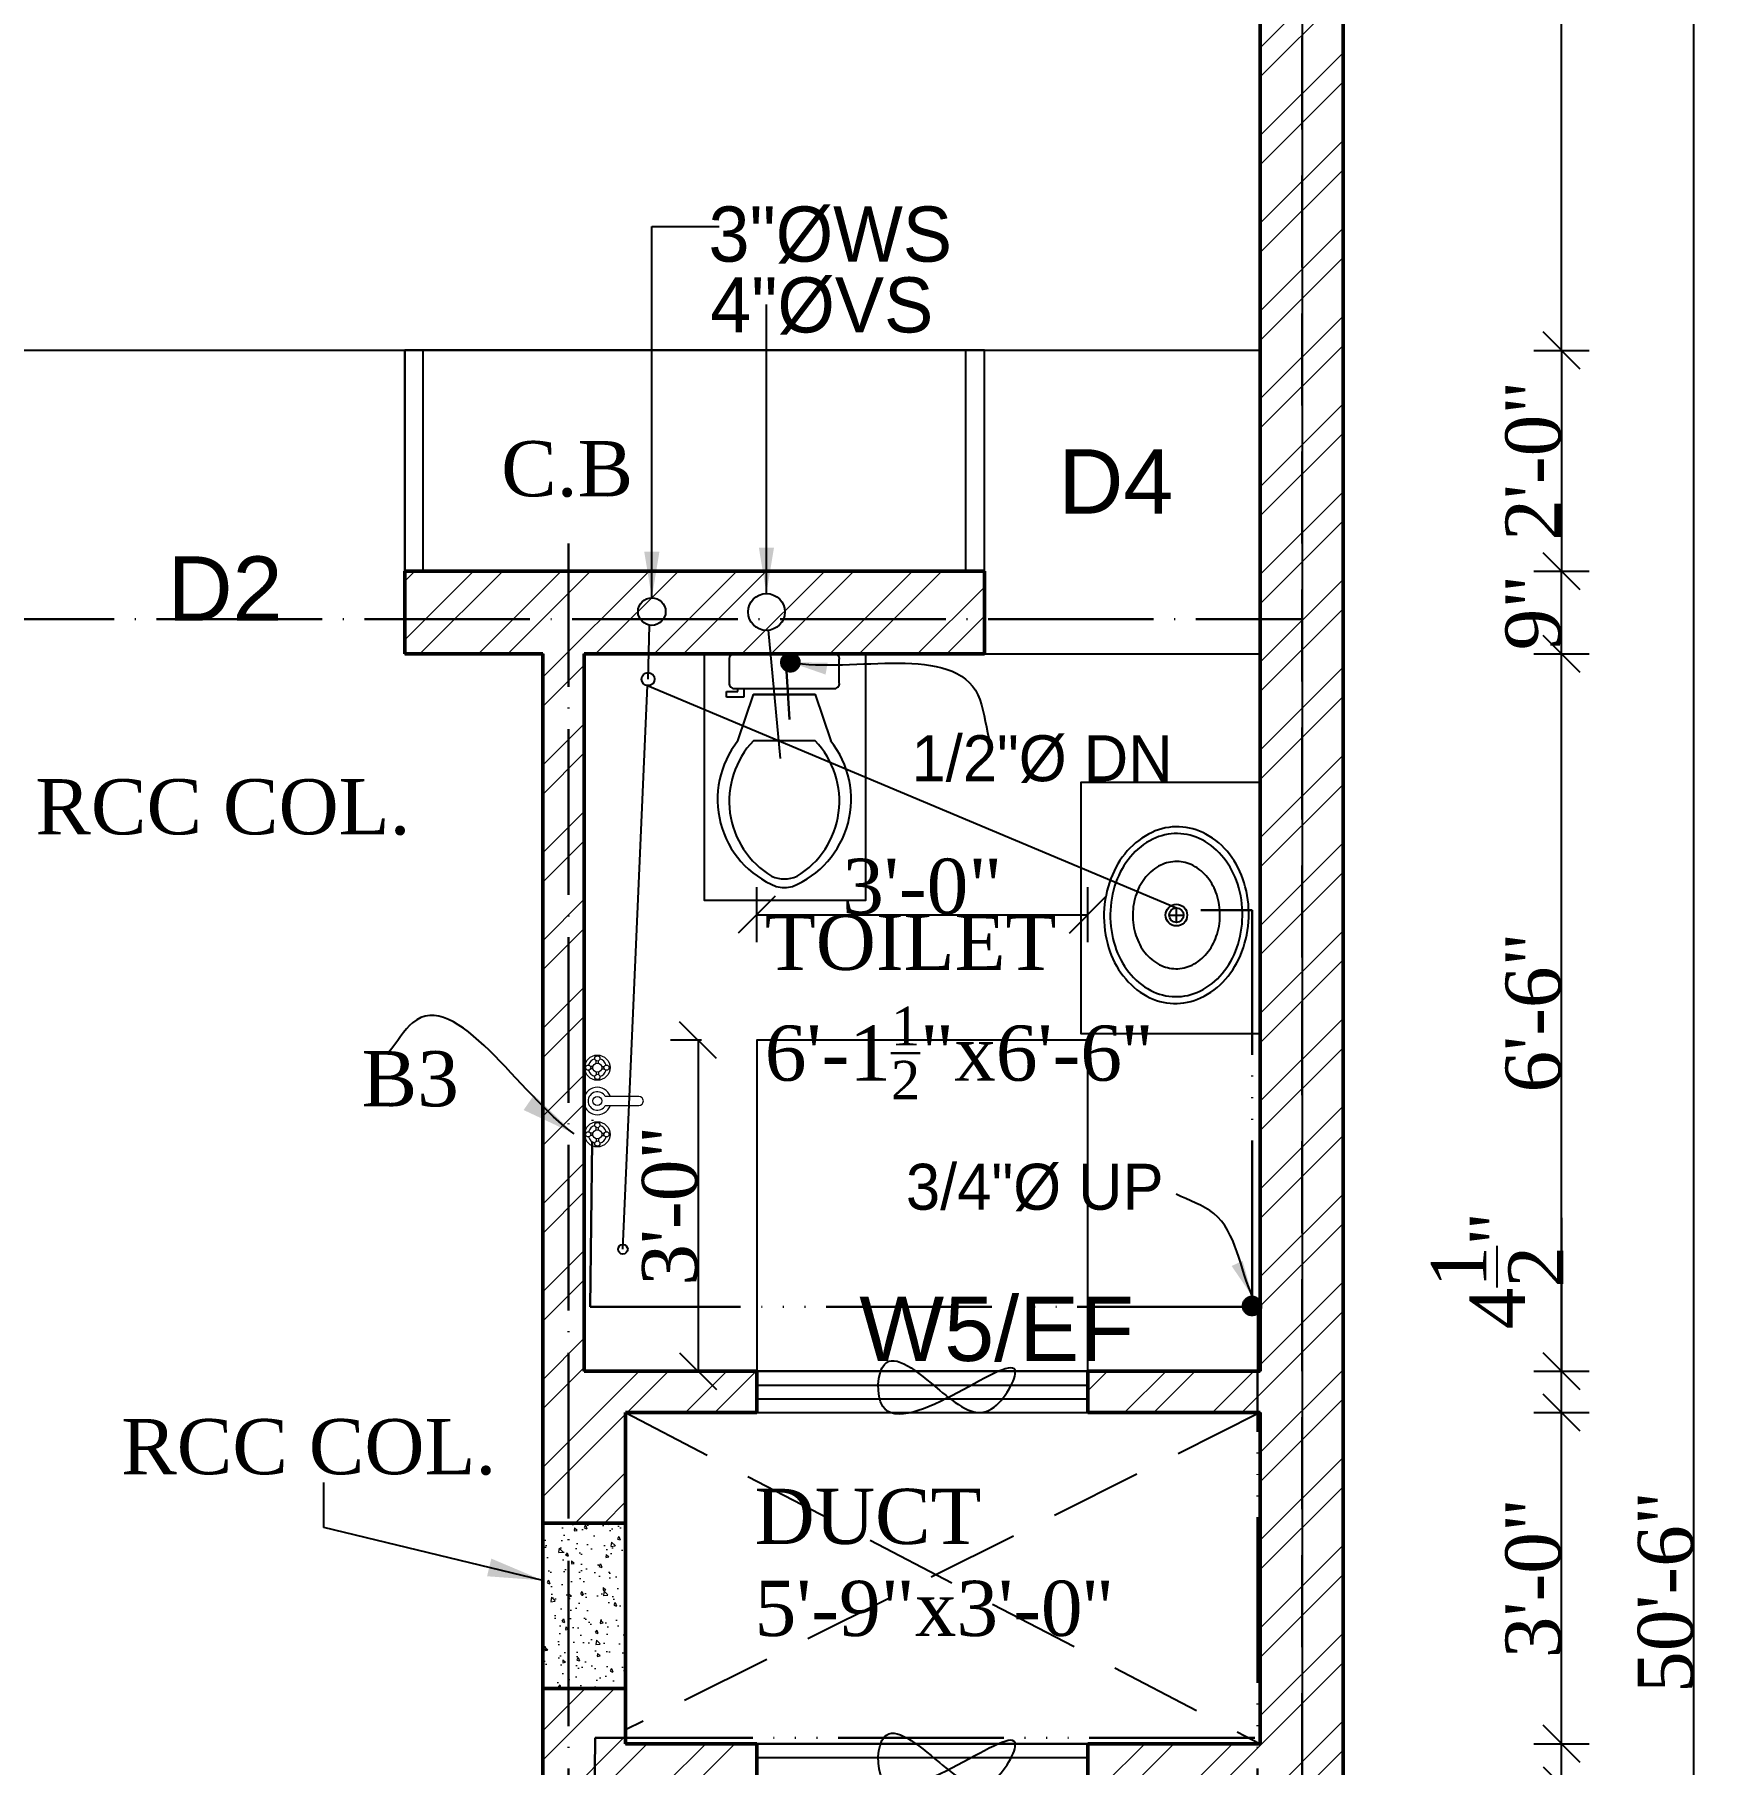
# Model space of a CAD drawing. Header units: feet. Extents: x 37458 to 42412, y -3338 to -325.
# Drawn here: x 38465.3 to 38648.7, y -907.8 to -719.8 of the extents above; entities that cross this region are included whole.
import ezdxf

# ---------------------------------------------------------------- set-up
doc = ezdxf.new("R2010")
doc.units = ezdxf.units.FT
doc.header["$MEASUREMENT"] = 0
doc.header["$PDMODE"] = 35
doc.header["$PDSIZE"] = 8
for name, pattern in [('ACAD_ISO04W100', [30, 24, -3, 0, -3]), ('ACAD_ISO06W100', [36, 24, -3, 0, -3, 0, -3, 0, -3]), ('DASHED2', [0.375, 0.25, -0.125])]:
    doc.linetypes.add(name, pattern=pattern)
doc.layers.get('0').update_dxf_attribs({"color": 34, "lineweight": 25})
doc.layers.get('Defpoints').update_dxf_attribs({"color": 52})
for name, color, linetype, lineweight in [('BEAM', 6, 'ACAD_ISO04W100', 30), ('col', 13, 'Continuous', 50), ('col tex', 13, 'Continuous', 25), ('COL.', 44, 'Continuous', 50), ('dim', 161, 'Continuous', 25), ('dimensiom', 35, 'Continuous', 25), ('FITTINGS', 150, 'Continuous', 20), ('fresh water', 171, 'ACAD_ISO06W100', 30), ('HATCH', 254, 'Continuous', 13), ('joinery', 161, 'Continuous', 25), ('PROJECTION', 21, 'DASHED2', 25), ('Sewer', 30, 'Continuous', 25), ('TEXT', 7, 'Continuous', 30), ('wall', 1, 'Continuous', 50)]:
    doc.layers.add(name, color=color, linetype=linetype, lineweight=lineweight)
for name, color, linetype, plot in [('BLK_1_FLR_1_BLT_UP_AREA', 25, 'Continuous', False), ('BLK_1_FLR_1_REGULAR_ROOM_2', 1, 'Continuous', False), ('BLK_1_FLR_1_WASH', 7, 'Continuous', False), ('BLK_1_FLR_1_WATER_CLOSET', 1, 'Continuous', False), ('BLK_1_FLR_1_WC_BATH', 4, 'Continuous', False)]:
    doc.layers.add(name, color=color, linetype=linetype, plot=plot)
for name, color, linetype in [('BLK_1_FLR_1_CARPET_AREA', 25, 'Continuous'), ('BLK_1_FLR_1_LIGHT_VENTILATION', 7, 'Continuous'), ('BLK_1_FLR_1_VENTILATION_SHAFT', 7, 'Continuous'), ('WOOD', 32, 'Continuous')]:
    doc.layers.add(name, color=color, linetype=linetype)
doc.styles.add("4''", font='romai___.ttf', dxfattribs={"height": 7})
doc.styles.get("Standard").update_dxf_attribs({"font": 'times.ttf', "height": 6})
doc.dimstyles.new('arrow', dxfattribs={"dimtxt": 6, "dimasz": 4, "dimexe": 3, "dimexo": 6, "dimgap": 0, "dimtad": 1, "dimzin": 3, "dimdsep": 46, "dimlunit": 4, "dimtxsty": 'Standard', "dimblk": 'OBLIQUE', "dimcen": 12, "dimclrd": 7, "dimclre": 256, "dimclrt": 7, "dimadec": 0, "dimazin": 0, "dimtfac": 1, "dimtofl": 0, "dimtmove": 0, "dimatfit": 3, "dimfxl": 3, "dimfxlon": 1, "dimtolj": 1, "dimtzin": 0, "dimlwd": -1, "dimlwe": -1, "dimarcsym": 0})
doc.dimstyles.new('DIM PLAN', dxfattribs={"dimtxt": 6, "dimasz": 2, "dimexe": 3, "dimexo": 15, "dimgap": 0, "dimtad": 0, "dimzin": 3, "dimdsep": 46, "dimlunit": 4, "dimtxsty": 'Standard', "dimcen": 12, "dimclrd": 256, "dimclre": 256, "dimclrt": 256, "dimadec": 0, "dimazin": 0, "dimtfac": 1, "dimtofl": 0, "dimtmove": 0, "dimatfit": 3, "dimfxl": 3, "dimfxlon": 1, "dimtolj": 1, "dimtzin": 0, "dimlwd": -1, "dimlwe": -1, "dimarcsym": 0})

# ---------------------------------------------------------------- blocks, each defined once
blk = doc.blocks.new('_Oblique')
at = {"layer": 'dimensiom', "color": 0, "lineweight": -2}
blk.add_line((-0.5, -0.5), (0.5, 0.5), dxfattribs=at)
blk = doc.blocks.new('*D113')
at = {"layer": 'Defpoints', "color": 0, "ltscale": 0.75, "transparency": 16777216}
for p in [(38598.55, -905.58), (38631.29, -905.58), (38598.55, -910.08)]:
    blk.add_point(p, dxfattribs=at)
at = {"layer": 'dimensiom', "ltscale": 0.75, "transparency": 16777216}
for p, q in [((38628.29, -905.58), (38634.29, -905.58)), ((38628.29, -910.08), (38634.29, -910.08))]:
    blk.add_line(p, q, dxfattribs=at)
at = {"layer": 'dimensiom', "color": 7, "ltscale": 0.75, "transparency": 16777216}
blk.add_line((38631.29, -910.08), (38631.29, -905.58), dxfattribs=at)
at = {"layer": 'dimensiom', "color": 7, "ltscale": 0.75, "transparency": 16777216, "xscale": 4, "yscale": 4, "zscale": 4}
for p, rotation in [((38631.29, -905.58), 90), ((38631.29, -910.08), 270)]:
    blk.add_blockref('_Oblique', p, dxfattribs=dict(at, rotation=rotation))
at = {"layer": 'dimensiom', "color": 7, "ltscale": 0.75, "transparency": 16777216, "insert": (38624.31, -915.28), "char_height": 6, "attachment_point": 5, "rotation": 90}
blk.add_mtext('\\A1;4{\\H1x;\\S1/2;}"', dxfattribs=at)
blk = doc.blocks.new('*D114')
at = {"layer": 'Defpoints', "color": 0, "ltscale": 0.75, "transparency": 16777216}
for p in [(38598.55, -595.09), (38631.29, -595.09), (38571.16, -754.09)]:
    blk.add_point(p, dxfattribs=at)
at = {"layer": 'WOOD', "ltscale": 0.75, "transparency": 16777216}
for p, q in [((38628.29, -595.09), (38634.29, -595.09)), ((38628.29, -754.09), (38634.29, -754.09))]:
    blk.add_line(p, q, dxfattribs=at)
at = {"layer": 'WOOD', "color": 7, "ltscale": 0.75, "transparency": 16777216}
blk.add_line((38631.29, -754.09), (38631.29, -595.09), dxfattribs=at)
at = {"layer": 'WOOD', "color": 7, "ltscale": 0.75, "transparency": 16777216, "xscale": 4, "yscale": 4, "zscale": 4}
for p, rotation in [((38631.29, -595.09), 90), ((38631.29, -754.09), 270)]:
    blk.add_blockref('_Oblique', p, dxfattribs=dict(at, rotation=rotation))
at = {"layer": 'WOOD', "color": 7, "ltscale": 0.75, "transparency": 16777216, "insert": (38628.24, -674.59), "char_height": 6, "attachment_point": 5, "rotation": 90}
blk.add_mtext('\\A1;13\'-3"', dxfattribs=at)
blk = doc.blocks.new('*D117')
at = {"layer": 'Defpoints', "color": 0, "ltscale": 0.75, "transparency": 16777216}
for p in [(38598.55, -586.09), (38645.68, -586.09), (38598.55, -1192.09)]:
    blk.add_point(p, dxfattribs=at)
at = {"layer": 'dimensiom', "ltscale": 0.75, "transparency": 16777216}
for p, q in [((38642.68, -586.09), (38648.68, -586.09)), ((38642.68, -1192.09), (38648.68, -1192.09))]:
    blk.add_line(p, q, dxfattribs=at)
at = {"layer": 'dimensiom', "color": 7, "ltscale": 0.75, "transparency": 16777216}
blk.add_line((38645.68, -1192.09), (38645.68, -586.09), dxfattribs=at)
at = {"layer": 'dimensiom', "color": 7, "ltscale": 0.75, "transparency": 16777216, "xscale": 4, "yscale": 4, "zscale": 4}
for p, rotation in [((38645.68, -586.09), 90), ((38645.68, -1192.09), 270)]:
    blk.add_blockref('_Oblique', p, dxfattribs=dict(at, rotation=rotation))
at = {"layer": 'dimensiom', "color": 7, "ltscale": 0.75, "transparency": 16777216, "insert": (38642.63, -889.09), "char_height": 6, "attachment_point": 5, "rotation": 90}
blk.add_mtext('\\A1;50\'-6"', dxfattribs=at)
blk = doc.blocks.new('*D124')
at = {"layer": 'Defpoints', "color": 0, "ltscale": 0.75, "transparency": 16777216}
for p in [(38598.55, -869.58), (38631.29, -869.58), (38598.55, -905.58)]:
    blk.add_point(p, dxfattribs=at)
at = {"layer": 'dimensiom', "ltscale": 0.75, "transparency": 16777216}
for p, q in [((38628.29, -869.58), (38634.29, -869.58)), ((38628.29, -905.58), (38634.29, -905.58))]:
    blk.add_line(p, q, dxfattribs=at)
at = {"layer": 'dimensiom', "color": 7, "ltscale": 0.75, "transparency": 16777216}
blk.add_line((38631.29, -905.58), (38631.29, -869.58), dxfattribs=at)
at = {"layer": 'dimensiom', "color": 7, "ltscale": 0.75, "transparency": 16777216, "xscale": 4, "yscale": 4, "zscale": 4}
for p, rotation in [((38631.29, -869.58), 90), ((38631.29, -905.58), 270)]:
    blk.add_blockref('_Oblique', p, dxfattribs=dict(at, rotation=rotation))
at = {"layer": 'dimensiom', "color": 7, "ltscale": 0.75, "transparency": 16777216, "insert": (38628.24, -887.58), "char_height": 6, "attachment_point": 5, "rotation": 90}
blk.add_mtext('\\A1;3\'-0"', dxfattribs=at)
blk = doc.blocks.new('*D125')
at = {"layer": 'Defpoints', "color": 0, "ltscale": 0.75, "transparency": 16777216}
for p in [(38597.32, -865.08), (38631.29, -865.08), (38598.55, -869.58)]:
    blk.add_point(p, dxfattribs=at)
at = {"layer": 'dimensiom', "color": 7, "ltscale": 0.75, "transparency": 16777216}
for p in [(38631.29, -848.39), (38631.29, -869.58)]:
    blk.add_line(p, (38631.29, -865.08), dxfattribs=at)
at = {"layer": 'dimensiom', "ltscale": 0.75, "transparency": 16777216}
for p, q in [((38628.29, -865.08), (38634.29, -865.08)), ((38628.29, -869.58), (38634.29, -869.58))]:
    blk.add_line(p, q, dxfattribs=at)
at = {"layer": 'dimensiom', "color": 7, "ltscale": 0.75, "transparency": 16777216, "xscale": 4, "yscale": 4, "zscale": 4}
for p, rotation in [((38631.29, -865.08), 90), ((38631.29, -869.58), 270)]:
    blk.add_blockref('_Oblique', p, dxfattribs=dict(at, rotation=rotation))
at = {"layer": 'dimensiom', "color": 7, "ltscale": 0.75, "transparency": 16777216, "insert": (38624.31, -854.14), "char_height": 6, "attachment_point": 5, "rotation": 90}
blk.add_mtext('\\A1;4{\\H1x;\\S1/2;}"', dxfattribs=at)
blk = doc.blocks.new('*D126')
at = {"layer": 'Defpoints', "color": 0, "ltscale": 0.75, "transparency": 16777216}
for p in [(38568.55, -787.09), (38631.29, -787.09), (38597.32, -865.08)]:
    blk.add_point(p, dxfattribs=at)
at = {"layer": 'dimensiom', "ltscale": 0.75, "transparency": 16777216}
for p, q in [((38628.29, -787.09), (38634.29, -787.09)), ((38628.29, -865.08), (38634.29, -865.08))]:
    blk.add_line(p, q, dxfattribs=at)
at = {"layer": 'dimensiom', "color": 7, "ltscale": 0.75, "transparency": 16777216}
blk.add_line((38631.29, -865.08), (38631.29, -787.09), dxfattribs=at)
at = {"layer": 'dimensiom', "color": 7, "ltscale": 0.75, "transparency": 16777216, "xscale": 4, "yscale": 4, "zscale": 4}
for p, rotation in [((38631.29, -787.09), 90), ((38631.29, -865.08), 270)]:
    blk.add_blockref('_Oblique', p, dxfattribs=dict(at, rotation=rotation))
at = {"layer": 'dimensiom', "color": 7, "ltscale": 0.75, "transparency": 16777216, "insert": (38628.24, -826.08), "char_height": 6, "attachment_point": 5, "rotation": 90}
blk.add_mtext('\\A1;6\'-6"', dxfattribs=at)
blk = doc.blocks.new('*D127')
at = {"layer": 'Defpoints', "color": 0, "ltscale": 0.75, "transparency": 16777216}
for p in [(38568.55, -778.09), (38631.29, -778.09), (38568.55, -787.09)]:
    blk.add_point(p, dxfattribs=at)
at = {"layer": 'dimensiom', "ltscale": 0.75, "transparency": 16777216}
for p, q in [((38628.29, -778.09), (38634.29, -778.09)), ((38628.29, -787.09), (38634.29, -787.09))]:
    blk.add_line(p, q, dxfattribs=at)
at = {"layer": 'dimensiom', "color": 7, "ltscale": 0.75, "transparency": 16777216}
blk.add_line((38631.29, -787.09), (38631.29, -778.09), dxfattribs=at)
at = {"layer": 'dimensiom', "color": 7, "ltscale": 0.75, "transparency": 16777216, "xscale": 4, "yscale": 4, "zscale": 4}
for p, rotation in [((38631.29, -778.09), 90), ((38631.29, -787.09), 270)]:
    blk.add_blockref('_Oblique', p, dxfattribs=dict(at, rotation=rotation))
at = {"layer": 'dimensiom', "color": 7, "ltscale": 0.75, "transparency": 16777216, "insert": (38628.23, -782.59), "char_height": 6, "attachment_point": 5, "rotation": 90}
blk.add_mtext('\\A1;9"', dxfattribs=at)
blk = doc.blocks.new('C1')
at = {"layer": 'HATCH', "ltscale": 0.75}
h = blk.add_hatch(dxfattribs=at)
h.set_pattern_fill('AR-CONC,_O', color=256, scale=0.5)
h.set_pattern_definition([(50, (0, 0), (3.5863009, -0.31376067), [0.375, -4.125]), (355, (0, 0), (-0.69375667, 3.76096067), [0.3, -3.3]), (100.4514, (0.299, -0.026), (2.8925469, 3.4471977), [0.31870095, -3.50571056]), (46.1842, (0, 1), (5.33620524, -0.8275951), [0.5625, -6.1875]), (96.6356, (0.4447, 0.931), (4.6733135, 4.87058935), [0.4780514, -5.258565]), (351.1842, (0, 1), (4.6733097, 4.870593), [0.45, -4.95]), (21, (0.5, 0.75), (2.98453526, -2.01309445), [0.375, -4.125]), (326, (0.5, 0.75), (1.21657666, 3.62575023), [0.3, -3.3]), (71.4514, (0.7487, 0.5822), (4.20111314, 1.6126525), [0.31870095, -3.50571056]), (37.5, (0, 0), (0.060799277, 1.66446927), [0, -3.26, 0, -3.35, 0, -3.3125]), (7.5, (0, 0), (1.31534769, 1.97205856), [0, -1.91, 0, -3.185, 0, -1.2625]), (327.5, (-1.115, 0), (2.66911218, -0.11277436), [0, -1.25, 0, -3.9, 0, -5.175]), (317.5, (-1.615, 0), (2.91593085, 0.50052491), [0, -1.625, 0, -2.59, 0, -3.675])])
h.paths.add_polyline_path([(33015.65, -785.19), (33033.65, -785.19), (33033.65, -776.19), (33015.65, -776.19)])
at = {"layer": 'COL.', "ltscale": 0.75}
blk.add_lwpolyline([(33015.65, -785.19), (33033.65, -785.19), (33033.65, -776.19), (33015.65, -776.19)], close=True, dxfattribs=at)
blk = doc.blocks.new('A$C6097086A')
at = {"layer": 'Sewer'}
for p, q in [((-3.36, 9.45), (3.36, 9.45)), ((4.41, 4.72), (6.3, 4.72)), ((4.41, 3.78), (4.41, 4.72)), ((6.3, 4.09), (5.04, 4.09)), ((5.04, 4.09), (5.04, 3.78)), ((6.3, 4.72), (6.3, 4.09)), ((-5.98, 3.15), (-5.98, 0.63))]:
    blk.add_line(p, q, dxfattribs=at)
for points in [[(5.04, 9.45), (3.36, 4.41), (-3.36, 4.41), (-5.04, 9.45)], [(5.35, 3.78), (-5.35, 3.78)], [(-3.36, 4.41), (3.36, 4.41)], [(5.98, 0.63), (5.98, 3.15)], [(-5.35, 0), (5.35, 0)]]:
    blk.add_lwpolyline(points, dxfattribs=at)
for centre, radius, start, end in [((2.96, 15.82), 10.22, 112.0284, 218.5307), ((0, 21.11), 3.36, 65.7318, 114.2682), ((0, 22.05), 3.36, 74.8605, 105.1395), ((-2.96, 15.82), 10.22, 321.4691, 67.9714), ((3.53, 16.02), 9.52, 121.053, 223.6321), ((-3.53, 16.02), 9.52, 316.3677, 58.9468), ((-5.43, 3.23), 0.557, 81.8699, 188.1301), ((5.43, 3.23), 0.557, 351.8699, 98.1301), ((-5.43, 0.55), 0.557, 171.8699, 278.1301), ((5.43, 0.55), 0.557, 261.8699, 8.1301)]:
    blk.add_arc(centre, radius, start, end, dxfattribs=at)
blk = doc.blocks.new('Faucet - Bathroom top')
for p, q in [((-4.107, 0.125), (-4.375, 0.125)), ((-3.75, 0.4788), (-3.75, 0.75)), ((-3.5, 0.482), (-3.5, 0.75)), ((-3.1461, 0.125), (-2.875, 0.125)), ((3.143, 0.125), (2.875, 0.125)), ((3.5, 0.4788), (3.5, 0.75)), ((3.75, 0.482), (3.75, 0.75)), ((4.1039, 0.125), (4.375, 0.125)), ((-4.1039, -0.125), (-4.375, -0.125)), ((-3.75, -0.4821), (-3.75, -0.75)), ((-3.5, -0.4789), (-3.5, -0.75)), ((-3.143, -0.125), (-2.875, -0.125)), ((-0.5, -0.8639), (-0.5, -4.5)), ((0.5, -4.5), (0.5, -0.8631)), ((3.1461, -0.125), (2.875, -0.125)), ((3.5, -0.4821), (3.5, -0.75)), ((3.75, -0.4789), (3.75, -0.75)), ((4.107, -0.125), (4.375, -0.125))]:
    blk.add_line(p, q)
for centre, radius in [((-3.625, 0), 1.375), ((-4.625, 0), 0.2795), ((-3.625, 0), 0.5), ((-3.625, 1), 0.2795), ((-2.625, 0), 0.2795), ((0, 0), 0.5), ((3.625, 0), 1.375), ((2.625, 0), 0.2795), ((3.625, 0), 0.5), ((3.625, 1), 0.2795), ((4.625, 0), 0.2795), ((-3.625, -1), 0.2795), ((3.625, -1), 0.2795)]:
    blk.add_circle(centre, radius)
for centre, radius, start, end in [((-3.625, 0), 1, 105.2407, 164.2093), ((-3.625, 0), 1, 16.44125, 74.07887), ((0, 0), 1.5, 289.6514, 250.3603), ((0, 0), 1, 300.3431, 239.7554), ((3.625, 0), 1, 106.12, 164.0884), ((3.625, 0), 1, 16.23422, 73.90469), ((-3.625, 0), 1, 196.2342, 253.9047), ((-3.625, 0), 1, 286.12, 344.0884), ((3.625, 0), 1, 196.4413, 254.0789), ((3.625, 0), 1, 285.2407, 344.2093), ((0, -4.5), 0.5, 180, 0)]:
    blk.add_arc(centre, radius, start, end)
blk = doc.blocks.new('Sink - Oval top')
at = {"layer": 'Sewer'}
for p, q in [((-1, 0), (1, 0)), ((0, 1), (0, -1))]:
    blk.add_line(p, q, dxfattribs=at)
at = {"layer": 'Sewer', "linetype": 'Continuous'}
for points in [[(-12.23, 0.39, 0.117634), (-11.46, -3.36, 0.104469), (-8.88, -6.8, 0.090016), (-5.08, -9.07, 0.08192), (-0.32, -10.02, 0.08192), (4.49, -9.38, 0.090016), (8.42, -7.36, 0.104469), (11.22, -4.09, 0.117634), (12.23, -0.39, 0.117634), (11.46, 3.36, 0.104469), (8.88, 6.8, 0.090016), (5.08, 9.07, 0.08192), (0.32, 10.02, 0.08192), (-4.49, 9.38, 0.090016), (-8.42, 7.36, 0.104469), (-11.22, 4.09, 0.117634)], [(-11.29, 0.16, 0.118622), (-10.52, -3.25, 0.104678), (-8.07, -6.36, 0.089562), (-4.54, -8.37, 0.081185), (-0.13, -9.15, 0.081185), (4.3, -8.49, 0.089562), (7.89, -6.58, 0.104678), (10.42, -3.55, 0.118622), (11.29, -0.16, 0.118622), (10.52, 3.25, 0.104678), (8.07, 6.36, 0.089562), (4.54, 8.37, 0.081185), (0.13, 9.15, 0.081185), (-4.3, 8.49, 0.089562), (-7.89, 6.58, 0.104678), (-10.42, 3.55, 0.118622)], [(-7.42, 0.08, 0.118283), (-6.91, -2.17, 0.104607), (-5.29, -4.21, 0.089718), (-2.97, -5.53, 0.081436), (-0.07, -6.04, 0.081436), (2.84, -5.59, 0.089718), (5.2, -4.33, 0.104607), (6.86, -2.32, 0.118283), (7.42, -0.08, 0.118283), (6.91, 2.17, 0.104607), (5.29, 4.21, 0.089718), (2.97, 5.53, 0.081436), (0.07, 6.04, 0.081436), (-2.84, 5.59, 0.089718), (-5.2, 4.33, 0.104607), (-6.86, 2.32, 0.118283)]]:
    blk.add_lwpolyline(points, format="xyb", close=True, dxfattribs=at)
at = {"layer": 'Sewer'}
for radius in [1.5, 1]:
    blk.add_circle((0, 0), radius, dxfattribs=at)
blk = doc.blocks.new('*D220')
at = {"layer": 'Defpoints', "color": 0, "ltscale": 0.75, "transparency": 16777216}
for p in [(38571.16, -754.09), (38568.55, -778.09), (38631.29, -778.09)]:
    blk.add_point(p, dxfattribs=at)
at = {"layer": 'dimensiom', "ltscale": 0.75, "transparency": 16777216}
for p, q in [((38628.29, -754.09), (38634.29, -754.09)), ((38628.29, -778.09), (38634.29, -778.09))]:
    blk.add_line(p, q, dxfattribs=at)
at = {"layer": 'dimensiom', "color": 7, "ltscale": 0.75, "transparency": 16777216}
blk.add_line((38631.29, -754.09), (38631.29, -778.09), dxfattribs=at)
at = {"layer": 'dimensiom', "color": 7, "ltscale": 0.75, "transparency": 16777216, "xscale": 4, "yscale": 4, "zscale": 4}
for p, rotation in [((38631.29, -754.09), 90), ((38631.29, -778.09), 270)]:
    blk.add_blockref('_Oblique', p, dxfattribs=dict(at, rotation=rotation))
at = {"layer": 'dimensiom', "color": 7, "ltscale": 0.75, "transparency": 16777216, "insert": (38628.24, -766.09), "char_height": 6, "attachment_point": 5, "rotation": 90}
blk.add_mtext('\\A1;2\'-0"', dxfattribs=at)
blk = doc.blocks.new('*D340')
at = {"layer": 'BLK_1_FLR_1_LIGHT_VENTILATION', "ltscale": 0.75, "transparency": 16777216}
for p, q in [((38537.8, -829.08), (38534.42, -829.08)), ((38537.8, -865.08), (38534.42, -865.08))]:
    blk.add_line(p, q, dxfattribs=at)
at = {"layer": 'BLK_1_FLR_1_LIGHT_VENTILATION', "color": 7, "ltscale": 0.75, "transparency": 16777216}
blk.add_line((38537.42, -829.08), (38537.42, -865.08), dxfattribs=at)
at = {"layer": 'Defpoints', "color": 0, "ltscale": 0.75, "transparency": 16777216}
for p in [(38543.8, -829.08), (38537.42, -865.08), (38543.8, -865.08)]:
    blk.add_point(p, dxfattribs=at)
at = {"layer": 'BLK_1_FLR_1_LIGHT_VENTILATION', "color": 7, "ltscale": 0.75, "transparency": 16777216, "xscale": 4, "yscale": 4, "zscale": 4}
for p, rotation in [((38537.42, -829.08), 90), ((38537.42, -865.08), 270)]:
    blk.add_blockref('_Oblique', p, dxfattribs=dict(at, rotation=rotation))
at = {"layer": 'BLK_1_FLR_1_LIGHT_VENTILATION', "color": 7, "ltscale": 0.75, "transparency": 16777216, "insert": (38534.37, -847.08), "char_height": 6, "attachment_point": 5, "rotation": 90}
blk.add_mtext('\\A1;3\'-0"', dxfattribs=at)
blk = doc.blocks.new('*D341')
at = {"layer": 'BLK_1_FLR_1_LIGHT_VENTILATION', "ltscale": 0.75, "transparency": 16777216}
for p, q in [((38543.8, -818.45), (38543.8, -812.45)), ((38579.8, -818.45), (38579.8, -812.45))]:
    blk.add_line(p, q, dxfattribs=at)
at = {"layer": 'BLK_1_FLR_1_LIGHT_VENTILATION', "color": 7, "ltscale": 0.75, "transparency": 16777216}
blk.add_line((38543.8, -815.45), (38579.8, -815.45), dxfattribs=at)
at = {"layer": 'Defpoints', "color": 0, "ltscale": 0.75, "transparency": 16777216}
for p in [(38579.8, -815.45), (38579.8, -840.72), (38543.8, -843.61)]:
    blk.add_point(p, dxfattribs=at)
at = {"layer": 'BLK_1_FLR_1_LIGHT_VENTILATION', "color": 7, "ltscale": 0.75, "transparency": 16777216, "xscale": 4, "yscale": 4, "zscale": 4, "rotation": 180}
blk.add_blockref('_Oblique', (38543.8, -815.45), dxfattribs=at)
at = {"layer": 'BLK_1_FLR_1_LIGHT_VENTILATION', "color": 7, "ltscale": 0.75, "transparency": 16777216, "xscale": 4, "yscale": 4, "zscale": 4}
blk.add_blockref('_Oblique', (38579.8, -815.45), dxfattribs=at)
at = {"layer": 'BLK_1_FLR_1_LIGHT_VENTILATION', "color": 7, "ltscale": 0.75, "transparency": 16777216, "insert": (38561.8, -812.4), "char_height": 6, "attachment_point": 5}
blk.add_mtext('\\A1;3\'-0"', dxfattribs=at)

msp = doc.modelspace()

# ---------------------------------------------------------------- hatches: boundary and pattern name
at = {"layer": 'fresh water', "ltscale": 0.5}
h = msp.add_hatch(dxfattribs=at)
h.set_pattern_fill('ANSI31', color=256, style=0)
h.set_pattern_definition([(45, (-22252.54168, -11000.5059), (-0.08838834765, 0.08838834765), [])])
h.paths.add_polyline_path([(38548.4583, -788.0059, 1), (38546.4583, -788.0059, 1)])
h = msp.add_hatch(dxfattribs=at)
h.set_pattern_fill('ANSI31', color=256, style=0)
h.set_pattern_definition([(45, (-22202.35147, -11070.48766), (-0.08838834765, 0.08838834765), [])])
h.paths.add_polyline_path([(38598.6485, -857.9877, 1), (38596.6485, -857.9877, 1)])
at = {"layer": 'HATCH', "ltscale": 0.75}
h = msp.add_hatch(dxfattribs=at)
h.set_pattern_fill('ANSI32', color=256, scale=18, style=0)
h.paths.add_polyline_path([(38139.5494, -787.0861), (38199.5494, -787.0861), (38231.1377, -787.0861), (38259.5494, -815.4977), (38259.5494, -886.0861), (38264.0494, -886.0861), (38264.0494, -813.6338), (38228.5017, -778.0861), (38139.5494, -778.0861), (38139.5494, -595.0861), (38157.5494, -595.0861), (38157.5494, -586.0362), (38130.5494, -586.0362), (38130.5494, -1210.0861), (38139.5494, -1210.0861), (38139.5494, -1105.0861), (38139.5494, -1039.0861), (38139.5494, -895.0861), (38162.0494, -895.0861), (38162.0494, -890.5861), (38139.5494, -890.5861), (38139.5494, -827.5861), (38195.0494, -827.5861), (38195.0494, -860.5861), (38199.5494, -860.5861), (38199.5494, -823.0861), (38139.5494, -823.0861)])
h.paths.add_polyline_path([(38292.5012, -586.0861), (38273.0494, -586.0861), (38273.0494, -718.0861), (38277.5494, -718.0861), (38277.5494, -595.0861), (38292.5012, -595.0861)], flags=17)
h.paths.add_polyline_path([(38355.5494, -586.0861), (38328.4602, -586.0861), (38328.4602, -595.0861), (38343.5494, -595.0861), (38343.5494, -703.0861), (38307.5494, -703.0861), (38307.5494, -707.5861), (38343.5494, -707.5861), (38343.5494, -755.5861), (38319.5494, -755.5861), (38319.5494, -778.0861), (38290.02, -778.0861), (38277.5494, -765.6155), (38277.5494, -754.0861), (38273.0494, -754.0861), (38273.0494, -767.4795), (38292.656, -787.0861), (38324.0494, -787.0861), (38324.0494, -760.0861), (38367.5494, -760.0861), (38367.5494, -787.0861), (38372.0494, -787.0861), (38372.0494, -755.5861), (38348.0494, -755.5861), (38348.0494, -595.0861), (38355.5494, -595.0861)])
h.paths.add_polyline_path([(38460.5494, -586.0861), (38432.0494, -586.0861), (38432.0494, -595.0861), (38456.0494, -595.0861), (38456.0494, -769.0861), (38451.5494, -769.0861), (38451.5494, -787.0861), (38460.5494, -787.0861)])
h.paths.add_polyline_path([(38505.6404, -586.0861), (38496.6044, -586.0861), (38496.6044, -595.0861), (38505.6404, -595.0861)])
h.paths.add_polyline_path([(38607.5494, -586.0861), (38583.6404, -586.0861), (38583.6404, -595.0861), (38598.5494, -595.0861), (38598.5494, -865.0802), (38579.7994, -865.0802), (38579.7994, -869.5802), (38598.5494, -869.5802), (38598.5494, -905.5802), (38579.7994, -905.5802), (38579.7994, -910.0802), (38598.5494, -910.0802), (38598.5494, -991.0861), (38598.5494, -1000.0861), (38598.5494, -1183.0861), (38580.5494, -1183.0861), (38580.5494, -1192.0861), (38598.5494, -1192.0861), (38598.5494, -1210.0861), (38607.5494, -1210.0861)])
h.paths.add_polyline_path([(38568.5494, -778.0861), (38505.5494, -778.0861), (38505.5494, -787.0861), (38520.5494, -787.0861), (38520.5494, -878.5802), (38520.5494, -881.5861), (38529.5494, -881.5861), (38529.5494, -869.5802), (38543.7994, -869.5802), (38543.7994, -865.0802), (38525.0494, -865.0802), (38525.0494, -787.0861), (38568.5494, -787.0861)])
h.paths.add_polyline_path([(38529.5494, -899.5861), (38520.5494, -899.5861), (38520.5494, -1000.0861), (38525.0494, -1000.0861), (38525.0494, -910.0802), (38543.7994, -910.0802), (38543.7994, -905.5802), (38529.5494, -905.5802)])
h.paths.add_polyline_path([(38580.5494, -991.0861), (38555.0494, -991.0861), (38555.0494, -1000.0861), (38580.5494, -1000.0861)])
h.paths.add_polyline_path([(38478.5494, -1000.0861), (38474.0494, -1000.0861), (38474.0494, -1183.0861), (38454.5494, -1183.0861), (38454.5494, -1192.0861), (38478.5494, -1192.0861)])
h.paths.add_polyline_path([(38321.0494, -1039.0861), (38312.0494, -1039.0861), (38312.0494, -1192.0861), (38336.0494, -1192.0861), (38336.0494, -1183.0861), (38321.0494, -1183.0861)])
h.paths.add_polyline_path([(38264.0494, -938.5861), (38259.5494, -938.5861), (38259.5494, -1048.0861), (38264.0494, -1048.0861)], flags=17)
h.paths.add_polyline_path([(38246.0494, -890.5861), (38195.0494, -890.5861), (38195.0494, -895.0861), (38246.0494, -895.0861)], flags=17)

# ---------------------------------------------------------------- linework, layer by layer
at = {"layer": 'BEAM', "ltscale": 0.75}
for p, q in [((38523.3263, -994.0861), (38523.3263, -775.0861)), ((38139.5494, -783.3103), (38603.1044, -783.3103))]:
    msp.add_line(p, q, dxfattribs=at)
at = {"layer": 'BLK_1_FLR_1_BLT_UP_AREA', "color": 25, "ltscale": 0.75}
msp.add_lwpolyline([(38135.1044, -586.0861), (38603.1044, -586.0861), (38603.1044, -1192.0861), (38135.1044, -1192.0861)], close=True, dxfattribs=at)
at = {"layer": 'BLK_1_FLR_1_CARPET_AREA', "color": 25, "ltscale": 0.75}
msp.add_lwpolyline([(38460.5494, -595.0861), (38598.5494, -595.0861), (38598.5494, -595.0861), (38598.5494, -865.0802), (38525.0494, -865.0802), (38525.0494, -787.0861), (38568.5494, -787.0861), (38568.5494, -754.0861), (38505.5494, -754.0861), (38505.5494, -787.0861), (38520.5494, -787.0861), (38520.5494, -1000.0861)], dxfattribs=at)
at = {"layer": 'BLK_1_FLR_1_LIGHT_VENTILATION', "color": 114, "ltscale": 0.75}
msp.add_lwpolyline([(38543.7994, -865.0802), (38579.7994, -865.0802), (38579.7994, -829.0802), (38543.7994, -829.0802)], close=True, dxfattribs=at)
at = {"layer": 'BLK_1_FLR_1_REGULAR_ROOM_2', "color": 1}
msp.add_lwpolyline([(38598.5494, -595.0861), (38460.5494, -595.0861), (38460.5494, -754.0861), (38598.5494, -754.0861)], close=True, dxfattribs=at)
at = {"layer": 'BLK_1_FLR_1_VENTILATION_SHAFT', "color": 7, "ltscale": 0.75}
msp.add_lwpolyline([(38529.5494, -869.5802), (38598.5494, -869.5802), (38598.5494, -905.5802), (38529.5494, -905.5802)], close=True, dxfattribs=at)
at = {"layer": 'BLK_1_FLR_1_WASH', "color": 7, "ltscale": 0.75}
msp.add_lwpolyline([(38598.5494, -801.0818), (38579.035, -801.0818), (38579.035, -828.3609), (38598.5494, -828.3609)], close=True, dxfattribs=at)
at = {"layer": 'BLK_1_FLR_1_WATER_CLOSET', "color": 3, "ltscale": 0.75}
msp.add_lwpolyline([(38555.6722, -787.0861), (38538.0903, -787.0861), (38538.0903, -813.8504), (38555.6722, -813.8504)], close=True, dxfattribs=at)
at = {"layer": 'BLK_1_FLR_1_WC_BATH', "color": 3, "ltscale": 0.75}
msp.add_lwpolyline([(38598.5494, -865.0802), (38525.0494, -865.0802), (38525.0494, -787.0861), (38598.5494, -787.0861)], close=True, dxfattribs=at)
at = {"layer": 'dim', "ltscale": 0.75}
for p, q in [((38543.7994, -865.0802), (38579.7994, -865.0802)), ((38543.7994, -866.5802), (38579.7994, -866.5802)), ((38543.7994, -868.0802), (38579.7994, -868.0802)), ((38543.7994, -869.5802), (38579.7994, -869.5802)), ((38543.7994, -905.5802), (38579.7994, -905.5802)), ((38543.7994, -907.0802), (38579.7994, -907.0802))]:
    msp.add_line(p, q, dxfattribs=at)
for points in [[(38563.6585, -867.1391), (38561.2267, -865.0908), (38557.1139, -861.6265), (38556.2778, -875.875), (38575.9843, -858.8921), (38568.9327, -871.4666), (38565.5018, -868.6516), (38563.6585, -867.1391)], [(38563.6585, -907.6391), (38561.2267, -905.5908), (38557.1139, -902.1265), (38556.2778, -916.375), (38575.9843, -899.3921), (38568.9327, -911.9666), (38565.5018, -909.1516), (38563.6585, -907.6391)]]:
    msp.add_open_spline(points, degree=3, knots=[0, 0, 0, 0, 6.60458805, 11.17015416, 26.0443575, 31.06249328, 36.88943188, 36.88943188, 36.88943188, 36.88943188], dxfattribs=at)
at = {"layer": 'fresh water', "ltscale": 0.75}
msp.add_line((38547.0431, -788.9156), (38547.3679, -794.222), dxfattribs=at)
for points in [[(38597.6485, -857.9877), (38597.6485, -814.9557), (38592.0778, -814.9557)], [(38596.6541, -858.0932), (38525.6915, -858.0932), (38525.9749, -835.7019)], [(38591.1874, -926.2604), (38598.2286, -926.2604), (38598.2687, -858.7721)], [(38597.9593, -904.9276), (38526.2293, -904.9276), (38525.7488, -948.6524), (38530.6423, -948.6524)]]:
    msp.add_lwpolyline(points, dxfattribs=at)
at = {"layer": 'fresh water', "ltscale": 0.5}
for centre in [(38547.4583, -788.0059), (38597.6485, -857.9877)]:
    msp.add_circle(centre, 1, dxfattribs=at)
at = {"layer": 'PROJECTION', "ltscale": 40}
for p, q in [((38603.1044, -1210.0861), (38603.1044, -586.0861)), ((38525.0494, -865.0802), (38543.7994, -865.0802)), ((38579.7994, -865.0802), (38598.5494, -865.0802)), ((38529.5494, -869.5802), (38598.5494, -905.5802)), ((38598.5494, -869.5802), (38529.5494, -904.0861))]:
    msp.add_line(p, q, dxfattribs=at)
at = {"layer": 'Sewer', "ltscale": 0.75}
for p, q in [((38531.992, -789.8348), (38532.1519, -783.968)), ((38545.041, -784.5267), (38546.3432, -798.4532)), ((38529.2484, -851.8202), (38531.9363, -790.5381)), ((38531.9363, -790.5381), (38589.4232, -814.7074))]:
    msp.add_line(p, q, dxfattribs=at)
for centre, radius in [((38532.3966, -782.4881), 1.5), ((38544.8548, -782.5354), 2), ((38531.992, -789.8348), 0.7055), ((38529.2484, -851.8202), 0.5242)]:
    msp.add_circle(centre, radius, dxfattribs=at)
at = {"layer": 'wall', "ltscale": 0.75}
for p, q in [((38607.5494, -1210.0861), (38607.5494, -586.0861)), ((38598.5494, -865.0802), (38598.5494, -595.0861)), ((38505.5494, -778.0861), (38568.5494, -778.0861)), ((38505.5494, -787.0861), (38505.5494, -778.0861)), ((38568.5494, -787.0861), (38568.5494, -778.0861)), ((38505.5494, -787.0861), (38520.5494, -787.0861)), ((38520.5494, -878.5802), (38520.5494, -787.0861)), ((38525.0494, -865.0802), (38525.0494, -787.0861)), ((38525.0494, -787.0861), (38568.5494, -787.0861)), ((38525.0494, -865.0802), (38543.7994, -865.0802)), ((38543.7994, -869.5802), (38543.7994, -865.0802)), ((38579.7994, -865.0802), (38598.5494, -865.0802)), ((38579.7994, -869.5802), (38579.7994, -865.0802)), ((38529.5494, -905.5802), (38529.5494, -869.5802)), ((38529.5494, -869.5802), (38543.7994, -869.5802)), ((38579.7994, -869.5802), (38598.5494, -869.5802)), ((38598.5494, -905.5802), (38598.5494, -869.5802)), ((38520.5494, -1000.0861), (38520.5494, -878.5802)), ((38529.5494, -905.5802), (38543.7994, -905.5802)), ((38543.7994, -905.5802), (38543.7994, -910.0802)), ((38579.7994, -905.5802), (38598.5494, -905.5802)), ((38579.7994, -905.5802), (38579.7994, -910.0802))]:
    msp.add_line(p, q, dxfattribs=at)
at = {"layer": 'WOOD', "ltscale": 0.75}
for p, q in [((38505.5494, -754.0861), (38568.5494, -754.0861)), ((38505.5494, -778.0861), (38505.5494, -754.0861)), ((38507.5494, -778.0861), (38507.5494, -754.0861)), ((38566.5494, -778.0861), (38566.5494, -754.0861)), ((38568.5494, -778.0861), (38568.5494, -754.0861)), ((38568.5494, -754.0861), (38598.5494, -754.0861))]:
    msp.add_line(p, q, dxfattribs=at)

# ---------------------------------------------------------------- block references
at = {"layer": 'col', "rotation": 270}
msp.add_blockref('C1', (39305.736, 32134.0634), dxfattribs=at)
at = {"layer": 'FITTINGS', "ltscale": 0.75}
for name, p, rotation in [('A$C6097086A', (38546.7994, -787.0861), 180), ('Faucet - Bathroom top', (38526.4749, -835.7019), 90)]:
    msp.add_blockref(name, p, dxfattribs=dict(at, rotation=rotation))
at = {"layer": 'Sewer', "ltscale": 0.75, "xscale": 0.7852857495599892, "yscale": 0.7852857495599892, "zscale": 0.7852857495697247, "rotation": 90}
msp.add_blockref('Sink - Oval top', (38589.4232, -815.4927), dxfattribs=at)

# ---------------------------------------------------------------- texts
at = {"layer": 'BEAM', "ltscale": 0.75, "insert": (38500.8437, -830.2778), "char_height": 6, "width": 24.426941, "attachment_point": 1}
msp.add_mtext('{\\fromantic|b0|i0|c2|p2;B3}', dxfattribs=at)
at = {"layer": 'col tex', "ltscale": 0.75, "char_height": 8, "width": 40.652874, "attachment_point": 1}
for insert in [(38465.3667, -800.7084), (38474.6977, -870.2767)]:
    msp.add_mtext('\\A1;{\\H0.75x;RCC COL.}', dxfattribs=dict(at, insert=insert))
at = {"layer": 'fresh water', "ltscale": 0.75, "char_height": 5, "width": 34.965431, "attachment_point": 1, "style": "4''"}
for s, insert in [('1/2"%%C DN', (38560.6258, -795.9383)), ('3/4"%%C UP', (38560.0194, -842.5236))]:
    msp.add_mtext(s, dxfattribs=dict(at, insert=insert))
at = {"layer": 'joinery', "lineweight": 25, "char_height": 7, "width": 10.036161, "attachment_point": 1, "style": "4''"}
for s, insert in [('\\A1;{\\fArial|b0|i0|c0|p34;D4}', (38576.6037, -764.8372)), ('\\A1;{\\fArial|b0|i0|c0|p34;D2}', (38479.7555, -776.4893)), ('\\A1;{\\fArial|b0|i0|c0|p34;W5/EF}', (38554.9475, -856.9669))]:
    msp.add_mtext(s, dxfattribs=dict(at, insert=insert))
at = {"layer": 'Sewer', "ltscale": 0.75, "char_height": 6, "width": 24.997945, "attachment_point": 1, "style": "4''"}
for s, insert in [('3"%%CWS', (38538.558, -738.4452)), ('4"%%CVS', (38538.7421, -746.1455))]:
    msp.add_mtext(s, dxfattribs=dict(at, insert=insert))
at = {"layer": 'TEXT', "ltscale": 0.75, "char_height": 8, "attachment_point": 1}
for s, insert, width in [('\\A1;{\\H0.75x;C.B}', (38516.012, -763.9524), 15.686417), ('\\A1;{\\H0.75x;TOILET\\P6\'-1\\H0.7x;\\S1/2;\\H1.429x;"x6\'-6\'\'}', (38544.6793, -815.4495), 63.343534), ('\\A1;{\\H0.75x;DUCT\\P5\'-9\\H1x;"x3\'-0\'\'}', (38543.5705, -877.859), 63.343534)]:
    msp.add_mtext(s, dxfattribs=dict(at, insert=insert, width=width))

# ---------------------------------------------------------------- dimensions: what is measured, and where the dimension line sits
at = {"layer": 'BLK_1_FLR_1_LIGHT_VENTILATION', "color": 114, "ltscale": 0.75}
dim = msp.add_linear_dim(base=(38579.7994, -815.4495), p1=(38543.7994, -843.6124), p2=(38579.7994, -840.7206), dimstyle='arrow', dxfattribs=at)
dim.commit()
dim.dimension.update_dxf_attribs({"geometry": '*D341', "text_midpoint": (38561.7994, -812.3976)})
dim = msp.add_linear_dim(base=(38537.4191, -865.0802), p1=(38543.7994, -829.0802), p2=(38543.7994, -865.0802), angle=90, dimstyle='arrow', dxfattribs=at)
dim.commit()
dim.dimension.update_dxf_attribs({"geometry": '*D340', "text_midpoint": (38534.3672, -847.0802)})
at = {"layer": 'dimensiom', "ltscale": 0.75}
dim = msp.add_linear_dim(base=(38645.6776, -586.0861), p1=(38598.5494, -1192.0861), p2=(38598.5494, -586.0861), angle=90, dimstyle='arrow', dxfattribs=at)
dim.commit()
dim.dimension.update_dxf_attribs({"geometry": '*D117', "text_midpoint": (38642.6257, -889.0861)})
for base, p1, p2, picture, middle in [((38631.2935, -778.0861), (38571.1636, -754.0861), (38568.5494, -778.0861), '*D220', (38628.2416, -766.0861)), ((38631.2935, -778.0861), (38568.5494, -787.0861), (38568.5494, -778.0861), '*D127', (38628.2329, -782.5861)), ((38631.2935, -787.0861), (38597.3156, -865.0802), (38568.5494, -787.0861), '*D126', (38628.2416, -826.0831)), ((38631.2935, -869.5802), (38598.5494, -905.5802), (38598.5494, -869.5802), '*D124', (38628.2416, -887.5802))]:
    dim = msp.add_linear_dim(base=base, p1=p1, p2=p2, angle=90, dimstyle='arrow', override={"dimtmove": 1}, dxfattribs=at)
    dim.commit()
    dim.dimension.update_dxf_attribs({"geometry": picture, "text_midpoint": middle})
for base, p1, p2, picture, middle in [((38631.2935, -865.0802), (38598.5494, -869.5802), (38597.3156, -865.0802), '*D125', (38631.2935, -854.1419)), ((38631.2935, -905.5802), (38598.5494, -910.0802), (38598.5494, -905.5802), '*D113', (38631.2935, -915.2833))]:
    dim = msp.add_linear_dim(base=base, p1=p1, p2=p2, angle=90, dimstyle='arrow', override={"dimtmove": 1}, dxfattribs=at)
    dim.commit()
    dim.dimension.update_dxf_attribs({"geometry": picture, "text_midpoint": middle, "dimtype": 160})
at = {"layer": 'WOOD', "ltscale": 0.75}
dim = msp.add_linear_dim(base=(38631.2935, -595.0861), p1=(38571.1636, -754.0861), p2=(38598.5494, -595.0861), angle=90, dimstyle='arrow', override={"dimtmove": 1}, dxfattribs=at)
dim.commit()
dim.dimension.update_dxf_attribs({"geometry": '*D114', "text_midpoint": (38628.2416, -674.5861)})

# ---------------------------------------------------------------- leaders
at = {"layer": 'BEAM', "ltscale": 0.75, "path_type": 1}
msp.add_leader([(38523.9667, -839.2669), (38506.3881, -827.1936), (38503.814, -830.3928)], dimstyle='DIM PLAN', override={"dimasz": 6, "dimfxl": 9}, dxfattribs=at)
at = {"layer": 'col tex', "ltscale": 0.75}
msp.add_leader([(38520.5494, -887.8256), (38496.7376, -882.0659), (38496.7376, -877.164)], dimstyle='arrow', override={"dimasz": 6, "dimtad": 0}, dxfattribs=at)
at = {"layer": 'fresh water', "ltscale": 0.75, "path_type": 1}
msp.add_leader([(38547.4583, -788.0059), (38567.8545, -791.5483), (38569.0298, -796.2486)], dimstyle='arrow', override={"dimgap": 1, "dimtad": 0}, dxfattribs=at)
at = {"layer": 'fresh water', "linetype": 'ByBlock', "ltscale": 0.75, "path_type": 1}
msp.add_leader([(38597.7174, -856.99), (38593.4932, -847.9301), (38589.3943, -845.8179)], dimstyle='arrow', override={"dimgap": 1, "dimtad": 0}, dxfattribs=at)
at = {"layer": 'Sewer', "ltscale": 0.75}
for points, override in [([(38532.3966, -780.9881), (38532.3966, -740.6203), (38539.7075, -740.6203)], {"dimasz": 5, "dimtad": 0}), ([(38544.8548, -780.5354), (38544.8548, -749.0865)], {"dimasz": 5, "dimgap": 0, "dimtad": 0})]:
    msp.add_leader(points, dimstyle='arrow', override=override, dxfattribs=at)

doc.saveas('drawing.dxf')
